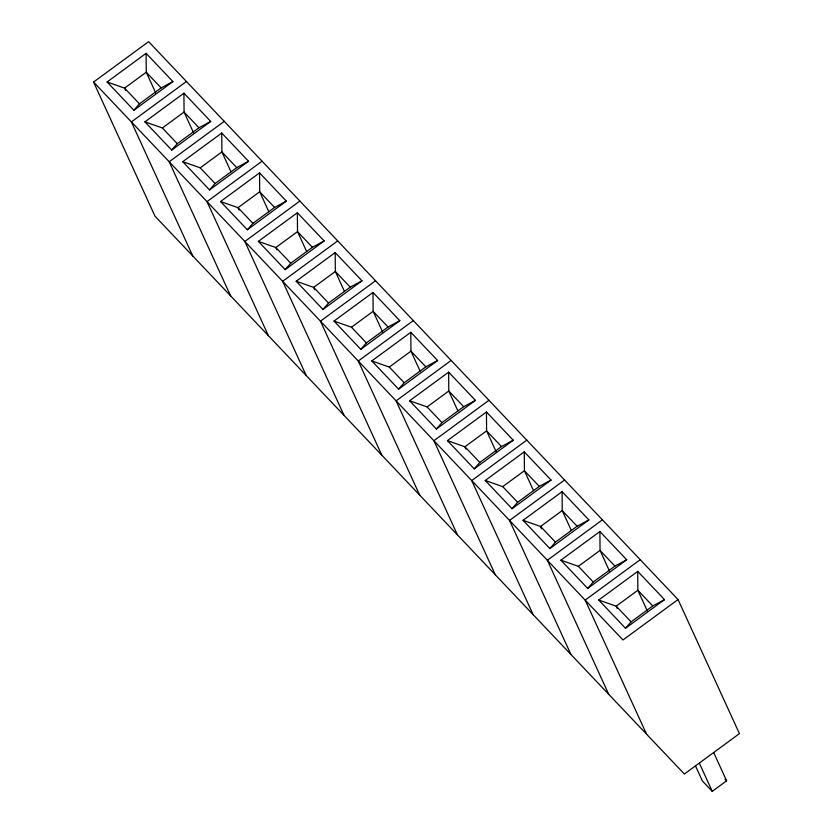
<?xml version="1.0" encoding="UTF-8"?>
<svg xmlns="http://www.w3.org/2000/svg" width="833" height="833" viewBox="0 0 833 833"><rect width="100%" height="100%" fill="white"/><g stroke="black" fill="none" stroke-linecap="round" stroke-linejoin="round"><path stroke-width="1.25" d="M133.894 110.227L139.465 103.823L161.144 87.902L172.91 81.582L146.108 53.343L107.093 81.978L133.894 110.227L172.91 81.582M171.713 150.075L177.283 143.672L198.952 127.761L210.728 121.431L183.926 93.192L144.911 121.837L171.713 150.075L210.728 121.431M209.531 189.924L215.101 183.52L236.77 167.61L248.536 161.279L221.745 133.041L182.729 161.685L209.531 189.924L248.536 161.279M247.339 229.773L252.909 223.369L274.588 207.459L286.354 201.128L259.563 172.889L220.547 201.534L247.339 229.773L286.354 201.128M285.157 269.621L290.727 263.218L312.406 247.307L324.172 240.976L297.371 212.738L258.365 241.383L285.157 269.621L324.172 240.976M322.975 309.47L328.546 303.066L350.224 287.156L361.991 280.825L335.189 252.586L296.173 281.231L322.975 309.47L361.991 280.825M360.793 349.319L366.364 342.915L388.032 327.005L399.809 320.684L373.007 292.435L333.991 321.08L360.793 349.319L399.809 320.684M398.611 389.167L404.182 382.764L425.85 366.853L437.617 360.533L410.825 332.294L371.81 360.928L398.611 389.167L437.617 360.533M436.419 429.016L441.99 422.612L463.669 406.702L475.435 400.381L448.643 372.143L409.628 400.777L436.419 429.016L475.435 400.381M474.237 468.864L479.808 462.461L501.487 446.55L513.253 440.23L486.451 411.991L447.446 440.626L474.237 468.864L513.253 440.23M512.056 508.713L517.626 502.309L539.295 486.399L551.071 480.079L524.269 451.84L485.254 480.474L512.056 508.713L551.071 480.079M549.874 548.572L555.444 542.168L577.113 526.248L588.889 519.927L562.088 491.689L523.072 520.323L549.874 548.572L588.889 519.927M587.692 588.421L593.263 582.017L614.931 566.107L626.697 559.776L599.906 531.537L560.89 560.182L587.692 588.421L626.697 559.776M625.5 628.269L631.07 621.866L652.749 605.955L664.515 599.625L637.724 571.386L598.708 600.031L625.5 628.269L664.515 599.625M93.567 82.061L148.618 41.65L678.041 599.541L739.433 733.623L684.382 774.034L154.959 216.143L93.567 82.061L622.99 639.963L678.041 599.541M186.436 81.499L131.385 121.91L192.767 255.991M144.911 121.837L162.393 127.98L184.062 112.07L183.926 93.192M224.254 121.347L169.203 161.769L230.585 295.84M182.729 161.685L200.212 167.829L221.88 151.918L221.745 133.041M262.072 161.196L207.021 201.617L268.403 335.689M299.88 201.045L244.829 241.466L306.221 375.537M337.698 240.893L282.647 281.315L344.039 415.386M375.516 280.752L320.466 321.163L381.847 455.245M333.991 321.08L351.474 327.223L373.142 311.313L373.007 292.435M413.335 320.601L358.284 361.012L419.665 495.094M371.81 360.928L389.292 367.072L410.961 351.162L410.825 332.294M451.153 360.45L396.102 400.86L457.484 534.942M409.628 400.777L427.11 406.931L448.779 391.01L448.643 372.143M488.961 400.298L433.91 440.709L495.302 574.791M526.779 440.147L471.728 480.558L533.12 614.639M485.254 480.474L502.736 486.628L524.415 470.718L524.269 451.84M564.597 479.995L509.546 520.406L570.928 654.488M602.415 519.844L547.364 560.255L608.746 694.337M560.89 560.182L578.373 566.325L600.041 550.415L599.906 531.537M640.233 559.693L585.183 600.114L646.564 734.185M695.399 765.683L702.386 780.948L712.257 791.35L726.615 780.802L713.714 752.615M107.093 81.978L124.575 88.131L139.465 103.823M220.547 201.534L238.03 207.677L252.909 223.369M258.365 241.383L275.838 247.526L290.727 263.218M296.173 281.231L313.656 287.375L328.546 303.066M447.446 440.626L464.918 446.78L479.808 462.461M523.072 520.323L540.555 526.477L555.444 542.168M598.708 600.031L616.191 606.174L631.07 621.866M161.144 87.902L146.254 72.221L146.108 53.343M198.952 127.761L184.062 112.07L193.735 133.186M236.77 167.61L221.88 151.918L231.012 171.858M274.588 207.459L259.698 191.767L259.563 172.889M312.406 247.307L297.516 231.616L297.371 212.738M350.224 287.156L335.335 271.464L335.189 252.586M388.032 327.005L373.142 311.313L382.816 332.429M425.85 366.853L410.961 351.162L420.092 371.112M463.669 406.702L448.779 391.01L457.911 410.961M501.487 446.55L486.597 430.869L486.451 411.991M539.295 486.399L524.415 470.718L533.547 490.658M577.113 526.248L562.223 510.567L562.088 491.689M614.931 566.107L600.041 550.415L609.714 571.532M652.749 605.955L637.859 590.264L637.724 571.386M162.393 127.98L177.283 143.672M200.212 167.829L215.101 183.52M351.474 327.223L366.364 342.915M389.292 367.072L404.182 382.764M427.11 406.931L441.99 422.612M502.736 486.628L517.626 502.309M578.373 566.325L593.263 582.017M724.981 779.074L726.615 780.802M647.533 611.38L637.859 590.264L616.191 606.174L617.263 608.517M699.356 763.163L712.257 791.35M571.355 530.506L562.223 510.567L540.555 526.477L541.627 528.82M496.26 451.986L486.597 430.869L464.918 446.78L465.991 449.122M344.466 291.415L335.335 271.464L313.656 287.375L314.728 289.728M306.648 251.556L297.516 231.616L275.838 247.526L276.91 249.879M268.83 211.707L259.698 191.767L238.03 207.677L239.102 210.02M155.917 93.338L146.254 72.221L124.575 88.131L125.648 90.474"/></g></svg>
